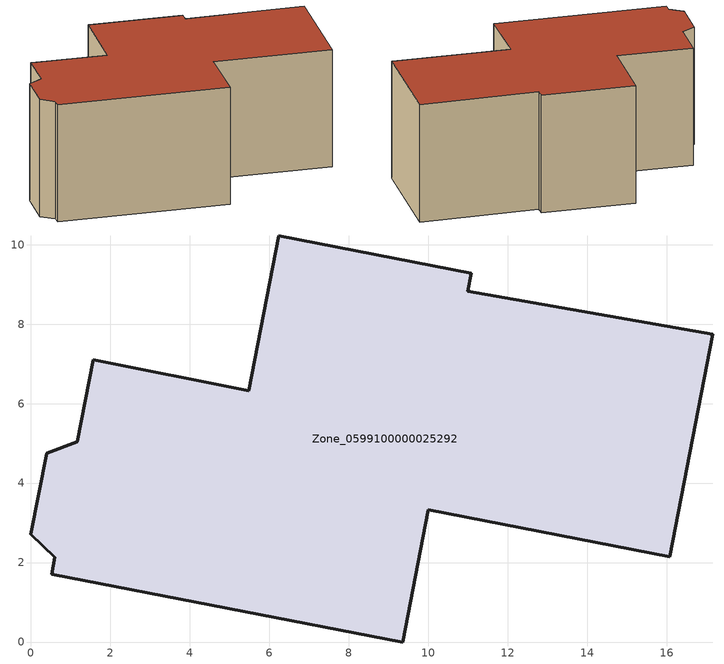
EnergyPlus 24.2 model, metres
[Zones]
Zone_0599100000025292
 floor ground (C_G): 0.6,2.13 0,2.71 0.4,4.75 1.17,5.04 1.57,7.1 5.48,6.33 6.24,10.22 11.09,9.28 11,8.83 17.16,7.75 16.08,2.15 10,3.33 9.36,0 0.52,1.7 z0
 wall outside (C_F): 16.08,2.15 17.16,7.75 11,8.83 11.09,9.28 6.24,10.22 5.48,6.33 1.57,7.1 1.17,5.04 0.4,4.75 0,2.71 0.6,2.13 0.52,1.7 9.36,0 10,3.33 16.08,2.15 z0:6.46
 roof outside (C_R): 0.52,1.7 9.36,0 10,3.33 16.08,2.15 17.16,7.75 11,8.83 11.09,9.28 6.24,10.22 5.48,6.33 1.57,7.1 1.17,5.04 0.4,4.75 0,2.71 0.6,2.13 z6.46
[BUILDING]
Pand.0599100000025292: North Axis=0; Terrain=City; Loads Convergence Tolerance Value=0.04; Temperature Convergence Tolerance Value=0.4; Solar Distribution=FullExterior; Maximum Number of Warmup Days=25; Minimum Number of Warmup Days=1
[Site:Location]
Rotterdam.The.Hague.AP_ZH_NLD Design_Conditions: Latitude=51.96; Longitude=4.45; Time Zone=1; Elevation=-4.5
[SITE:GROUNDTEMPERATURE:BUILDINGSURFACE]
18, 18, 18, 18, 18, 18, 18, 18, 18, 18, 18, 18
[MATERIAL] Thermal Absorptance=0.9; Solar Absorptance=0.7; Visible Absorptance=0.7
Name | Roughness | Thickness | Conductivity | Density | Specific Heat
G.D.1965 | MediumSmooth | 0.15 | 1 | 540 | 1210
F.D.1965 | Rough | 0.3 | 0.857143 | 1920 | 840
R.D.1965 | MediumRough | 0.2 | 0.08 | 1500 | 1000
[CONSTRUCTION]
C_G: G.D.1965
C_F: F.D.1965
C_R: R.D.1965
[ZONE]
Zone_0599100000025292: Type=1; Multiplier=1; Ceiling Height=Autocalculate; Volume=Autocalculate; Floor Area=autocalculate; Part of Total Floor Area=Yes
[ZONEINFILTRATION:DESIGNFLOWRATE]
Infil_Zone_0599100000025292: Zone or ZoneList or Space or SpaceList=Zone_0599100000025292; Schedule=AlwaysOn; Design Flow Rate Calculation Method=Flow/Area; Flow Rate per Floor Area=0.0042; Constant Term Coefficient=1; Temperature Term Coefficient=0; Velocity Term Coefficient=0; Velocity Squared Term Coefficient=0
[HVACTEMPLATE:ZONE:IDEALLOADSAIRSYSTEM]
Zone_0599100000025292: Maximum Heating Supply Air Temperature=50; Minimum Cooling Supply Air Temperature=13; Maximum Heating Supply Air Humidity Ratio=0.0156; Minimum Cooling Supply Air Humidity Ratio=0.0077; Heating Limit=NoLimit; Cooling Limit=NoLimit; Dehumidification Control Type=ConstantSensibleHeatRatio; Cooling Sensible Heat Ratio=0.7; Dehumidification Setpoint=60; Humidification Control Type=None; Humidification Setpoint=30; Outdoor Air Method=None; Outdoor Air Flow Rate per Person=0.00944; Outdoor Air Flow Rate per Zone Floor Area=0; Outdoor Air Flow Rate per Zone=0; Demand Controlled Ventilation Type=None; Outdoor Air Economizer Type=NoEconomizer; Heat Recovery Type=None; Sensible Heat Recovery Effectiveness=0.7; Latent Heat Recovery Effectiveness=0.65
[ZONECONTROL:THERMOSTAT]
ThermostatControl_Zone_0599100000025292: Zone or ZoneList=Zone_0599100000025292; Control Type Schedule=DualSetpointControlType; Control 1=Thermostat_Zone_0599100000025292; Temperature Difference Between Cutout And Setpoint=0
[THERMOSTATSETPOINT:DUALSETPOINT]
Thermostat_Zone_0599100000025292: Heating Setpoint Temperature Schedule=HeatingSetpoint_Zone_0599100000025292; Cooling Setpoint Temperature Schedule=CoolingSetpoint_Zone_0599100000025292
[SCHEDULE:COMPACT]
HeatingSetpoint_Zone_0599100000025292: Through: 12/31, For: AllDays, Until: 24:00, 21
CoolingSetpoint_Zone_0599100000025292: Through: 12/31, For: AllDays, Until: 24:00, 24
DualSetpointControlType: Through: 12/31, For: AllDays, Until: 24:00, 4
AlwaysOn: Through: 12/31, For: AllDays, Until: 24:00, 1
